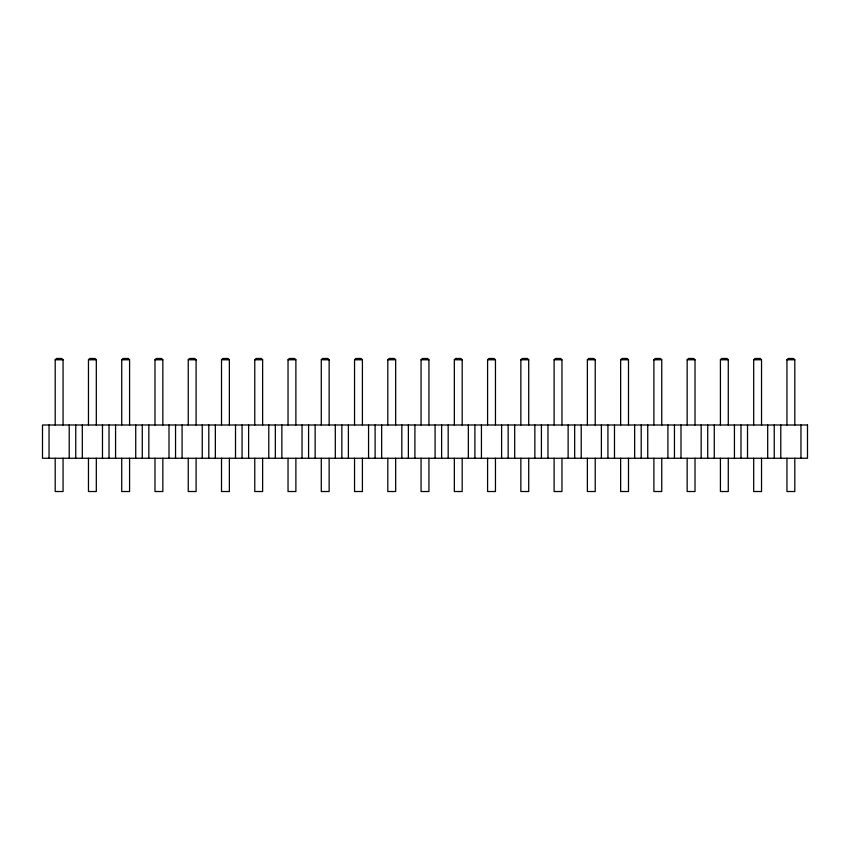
<?xml version="1.0" encoding="UTF-8"?>
<svg xmlns="http://www.w3.org/2000/svg" width="850" height="850" viewBox="0 0 850 850"><rect width="100%" height="100%" fill="white"/><g stroke="black" fill="none" stroke-linecap="round" stroke-linejoin="round"><path stroke-width="1.27" d="M55.197 425L55.197 359.784L56.514 358.477L61.752 358.477L63.059 359.784L63.059 425M88.464 425L88.464 359.784L89.771 358.477L95.009 358.477L96.316 359.784L96.316 425M121.72 425L121.72 359.784L123.037 358.477L128.276 358.477L129.582 359.784L129.582 425M154.987 425L154.987 359.784L156.294 358.477L161.532 358.477L162.839 359.784L162.839 425M188.243 425L188.243 359.784L189.55 358.477L194.788 358.477L196.106 359.784L196.106 425M221.51 425L221.51 359.784L222.817 358.477L228.055 358.477L229.362 359.784L229.362 425M254.766 425L254.766 359.784L256.073 358.477L261.311 358.477L262.629 359.784L262.629 425M288.033 425L288.033 359.784L289.34 358.477L294.578 358.477L295.885 359.784L295.885 425M321.289 425L321.289 359.784L322.596 358.477L327.834 358.477L329.141 359.784L329.141 425M354.546 425L354.546 359.784L355.863 358.477L361.101 358.477L362.408 359.784L362.408 425M387.812 425L387.812 359.784L389.119 358.477L394.358 358.477L395.664 359.784L395.664 425M421.069 425L421.069 359.784L422.386 358.477L427.614 358.477L428.931 359.784L428.931 425M454.336 425L454.336 359.784L455.642 358.477L460.881 358.477L462.188 359.784L462.188 425M487.592 425L487.592 359.784L488.899 358.477L494.137 358.477L495.454 359.784L495.454 425M520.859 425L520.859 359.784L522.166 358.477L527.404 358.477L528.711 359.784L528.711 425M554.115 425L554.115 359.784L555.422 358.477L560.66 358.477L561.967 359.784L561.967 425M587.371 425L587.371 359.784L588.689 358.477L593.927 358.477L595.234 359.784L595.234 425M620.638 425L620.638 359.784L621.945 358.477L627.183 358.477L628.49 359.784L628.49 425M653.894 425L653.894 359.784L655.212 358.477L660.45 358.477L661.757 359.784L661.757 425M687.161 425L687.161 359.784L688.468 358.477L693.706 358.477L695.013 359.784L695.013 425M720.418 425L720.418 359.784L721.724 358.477L726.963 358.477L728.28 359.784L728.28 425M753.684 425L753.684 359.784L754.991 358.477L760.229 358.477L761.536 359.784L761.536 425M786.941 425L786.941 359.784L788.247 358.477L793.486 358.477L794.803 359.784L794.803 425M55.197 359.784L63.059 359.784M88.464 359.784L96.316 359.784M121.72 359.784L129.582 359.784M154.987 359.784L162.839 359.784M188.243 359.784L196.106 359.784M221.51 359.784L229.362 359.784M254.766 359.784L262.629 359.784M288.033 359.784L295.885 359.784M321.289 359.784L329.141 359.784M354.546 359.784L362.408 359.784M387.812 359.784L395.664 359.784M421.069 359.784L428.931 359.784M454.336 359.784L462.188 359.784M487.592 359.784L495.454 359.784M520.859 359.784L528.711 359.784M554.115 359.784L561.967 359.784M587.371 359.784L595.234 359.784M620.638 359.784L628.49 359.784M653.894 359.784L661.757 359.784M687.161 359.784L695.013 359.784M720.418 359.784L728.28 359.784M753.684 359.784L761.536 359.784M786.941 359.784L794.803 359.784M800.955 425L800.955 458.256M794.803 458.256L794.803 491.523L786.941 491.523L786.941 458.256M780.789 425L780.789 458.256M774.244 425L774.244 458.256M767.688 425L767.688 458.256M761.536 458.256L761.536 491.523L753.684 491.523L753.684 458.256M747.522 425L747.522 458.256M740.977 425L740.977 458.256M734.432 425L734.432 458.256M728.28 458.256L728.28 491.523L720.418 491.523L720.418 458.256M714.266 425L714.266 458.256M707.721 425L707.721 458.256M701.165 425L701.165 458.256M695.013 458.256L695.013 491.523L687.161 491.523L687.161 458.256M680.999 425L680.999 458.256M674.454 425L674.454 458.256M667.909 425L667.909 458.256M661.757 458.256L661.757 491.523L653.894 491.523L653.894 458.256M647.742 425L647.742 458.256M641.197 425L641.197 458.256M634.653 425L634.653 458.256M628.49 458.256L628.49 491.523L620.638 491.523L620.638 458.256M614.486 425L614.486 458.256M607.931 425L607.931 458.256M601.386 425L601.386 458.256M595.234 458.256L595.234 491.523L587.371 491.523L587.371 458.256M581.219 425L581.219 458.256M574.674 425L574.674 458.256M568.129 425L568.129 458.256M561.967 458.256L561.967 491.523L554.115 491.523L554.115 458.256M547.963 425L547.963 458.256M541.418 425L541.418 458.256M534.862 425L534.862 458.256M528.711 458.256L528.711 491.523L520.859 491.523L520.859 458.256M514.696 425L514.696 458.256M508.151 425L508.151 458.256M501.606 425L501.606 458.256M495.454 458.256L495.454 491.523L487.592 491.523L487.592 458.256M481.44 425L481.44 458.256M474.895 425L474.895 458.256M468.339 425L468.339 458.256M462.188 458.256L462.188 491.523L454.336 491.523L454.336 458.256M448.173 425L448.173 458.256M441.628 425L441.628 458.256M435.083 425L435.083 458.256M428.931 458.256L428.931 491.523L421.069 491.523L421.069 458.256M414.917 425L414.917 458.256M408.372 425L408.372 458.256M401.827 425L401.827 458.256M395.664 458.256L395.664 491.523L387.812 491.523L387.812 458.256M381.661 425L381.661 458.256M375.105 425L375.105 458.256M368.56 425L368.56 458.256M362.408 458.256L362.408 491.523L354.546 491.523L354.546 458.256M348.394 425L348.394 458.256M341.849 425L341.849 458.256M335.304 425L335.304 458.256M329.141 458.256L329.141 491.523L321.289 491.523L321.289 458.256M315.138 425L315.138 458.256M308.582 425L308.582 458.256M302.037 425L302.037 458.256M295.885 458.256L295.885 491.523L288.033 491.523L288.033 458.256M281.871 425L281.871 458.256M275.326 425L275.326 458.256M268.781 425L268.781 458.256M262.629 458.256L262.629 491.523L254.766 491.523L254.766 458.256M248.614 425L248.614 458.256M242.069 425L242.069 458.256M235.514 425L235.514 458.256M229.362 458.256L229.362 491.523L221.51 491.523L221.51 458.256M215.347 425L215.347 458.256M208.803 425L208.803 458.256M202.258 425L202.258 458.256M196.106 458.256L196.106 491.523L188.243 491.523L188.243 458.256M182.091 425L182.091 458.256M175.546 425L175.546 458.256M169.001 425L169.001 458.256M162.839 458.256L162.839 491.523L154.987 491.523L154.987 458.256M148.835 425L148.835 458.256M142.279 425L142.279 458.256M135.734 425L135.734 458.256M129.582 458.256L129.582 491.523L121.72 491.523L121.72 458.256M115.568 425L115.568 458.256M109.023 425L109.023 458.256M102.478 425L102.478 458.256M96.316 458.256L96.316 491.523L88.464 491.523L88.464 458.256M82.312 425L82.312 458.256M75.756 425L75.756 458.256M69.211 425L69.211 458.256M63.059 458.256L63.059 491.523L55.197 491.523L55.197 458.256M49.045 425L49.045 458.256M807.5 425L42.5 425L42.5 458.256L807.5 458.256L807.5 425"/></g></svg>
